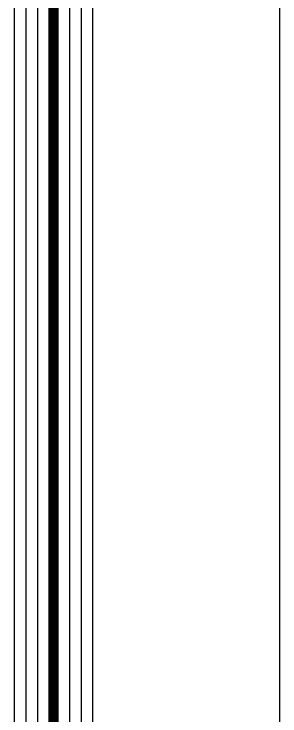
# Model space of a CAD drawing. Header units: millimetres. Extents: x 12351878 to 12381578, y 696206 to 738256.
# Drawn here: x 12356784.5 to 12356830, y 718995.1 to 719115.3 of the extents above; entities that cross this region are included whole.
import ezdxf

# ---------------------------------------------------------------- set-up
doc = ezdxf.new("R2010")
doc.units = ezdxf.units.MM
doc.header["$LTSCALE"] = 1000
doc.linetypes.add('HIDDEN', pattern=[0.125, 0.0625, -0.0625])
for name, color, linetype in [('EXTRUSION-V', 141, 'Continuous'), ('GLASS', 1, 'Continuous'), ('GLASS-V', 11, 'Continuous'), ('SYMBOL', 7, 'Continuous')]:
    doc.layers.add(name, color=color, linetype=linetype)

# ---------------------------------------------------------------- blocks, each defined once
blk = doc.blocks.new('*U143')
at = {"layer": 'GLASS'}
for points in [[(373.1264933196378, 11.49999999078547), (1.000000000007276, 11.5), (7.275957614183426e-12, 10.5), (0, 6.5), (0.999999999996362, 5.5), (373.1264933196269, 5.499999990778193)], [(373.1264933196378, 3.999999990785468), (1.000000000007276, 4), (7.275957614183426e-12, 3), (0, -1), (0.999999999996362, -2), (373.1264933196269, -2.000000009221808)]]:
    blk.add_lwpolyline(points, dxfattribs=at)
at = {"layer": 'GLASS-V'}
for p, q in [((3.637978807091713e-12, 9.5), (373.1264933196342, 9.499999990778193)), ((0, 7.5), (373.1264933196269, 7.499999990778193)), ((3.637978807091713e-12, 2), (373.1264933196342, 1.999999990778192)), ((0, 0), (373.1264933196269, -9.221807665287145e-09))]:
    blk.add_line(p, q, dxfattribs=at)
at = {"layer": 'GLASS-V', "linetype": 'HIDDEN', "const_width": 1.499999999999999}
blk.add_lwpolyline([(1.000000000003638, 4.75), (373.1264933196378, 4.750171039621378)], dxfattribs=at)
blk = doc.blocks.new('apqs03')
at = {"layer": 'EXTRUSION-V'}
blk.add_line((3232.49996916391, 5.854496477055363, 1.973655633294977e-09), (3232.499969162047, 905.8544964774046, 1.973655633294977e-09), dxfattribs=at)
at = {"color": 0, "linetype": 'ByBlock', "rotation": 270}
blk.add_blockref('*U143', (3188.999974915758, 936.8545917227166), dxfattribs=at)

msp = doc.modelspace()

# ---------------------------------------------------------------- block references
at = {"layer": 'SYMBOL'}
msp.add_blockref('apqs03', (12353597.50000522, 718272.9283430666), dxfattribs=at)

doc.saveas('drawing.dxf')
